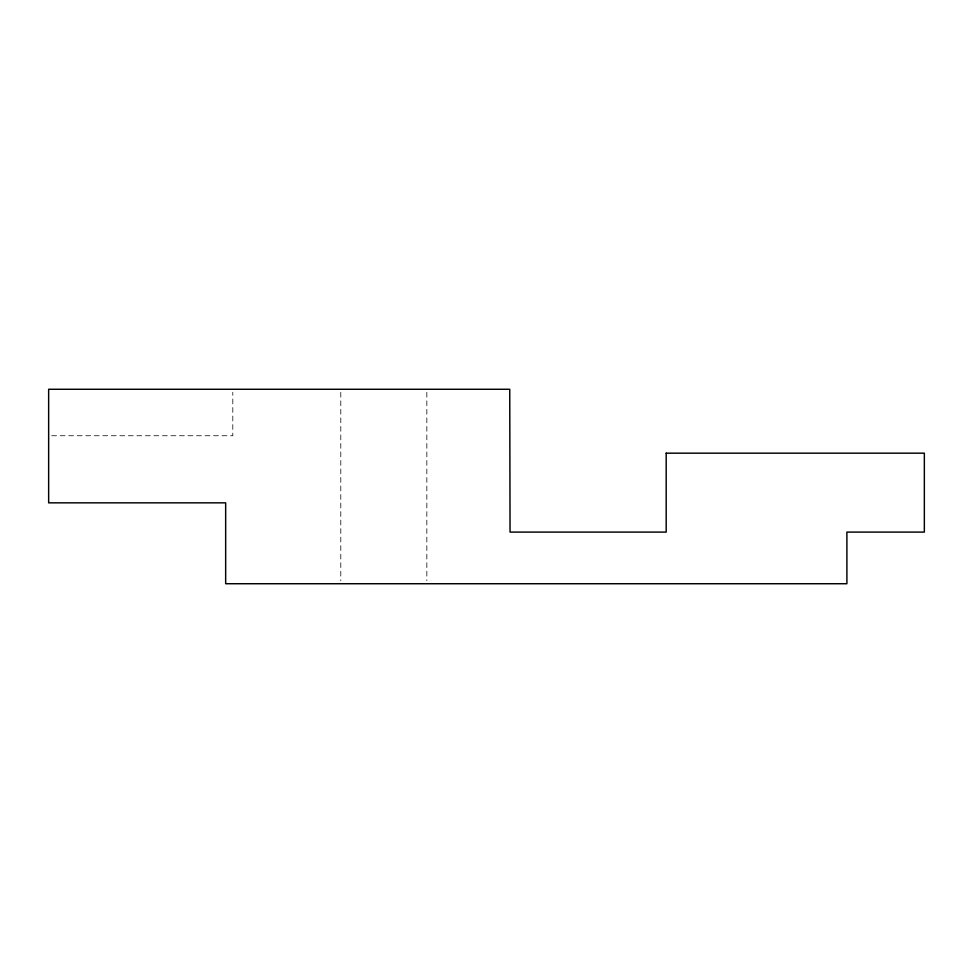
<?xml version="1.0" encoding="UTF-8"?>
<svg xmlns="http://www.w3.org/2000/svg" width="973" height="973" viewBox="0 0 973 973"><rect width="100%" height="100%" fill="white"/><g stroke="black" fill="none" stroke-linecap="round" stroke-linejoin="round"><path stroke-width="0.73" stroke-dasharray="4.87 3.65" d="M51.666 435.746L232.802 435.746L232.802 392.277M426.843 392.314L426.843 580.686M340.793 392.314L340.793 580.686"/><path stroke-width="1.46" d="M666.189 453.175L666.189 532.097L510.047 532.097L509.743 389.273L48.65 389.273L48.65 502.846L225.663 502.846L225.663 583.727L846.899 583.727L846.899 532.097L924.35 532.097L924.35 453.175L666.189 453.175"/></g></svg>
